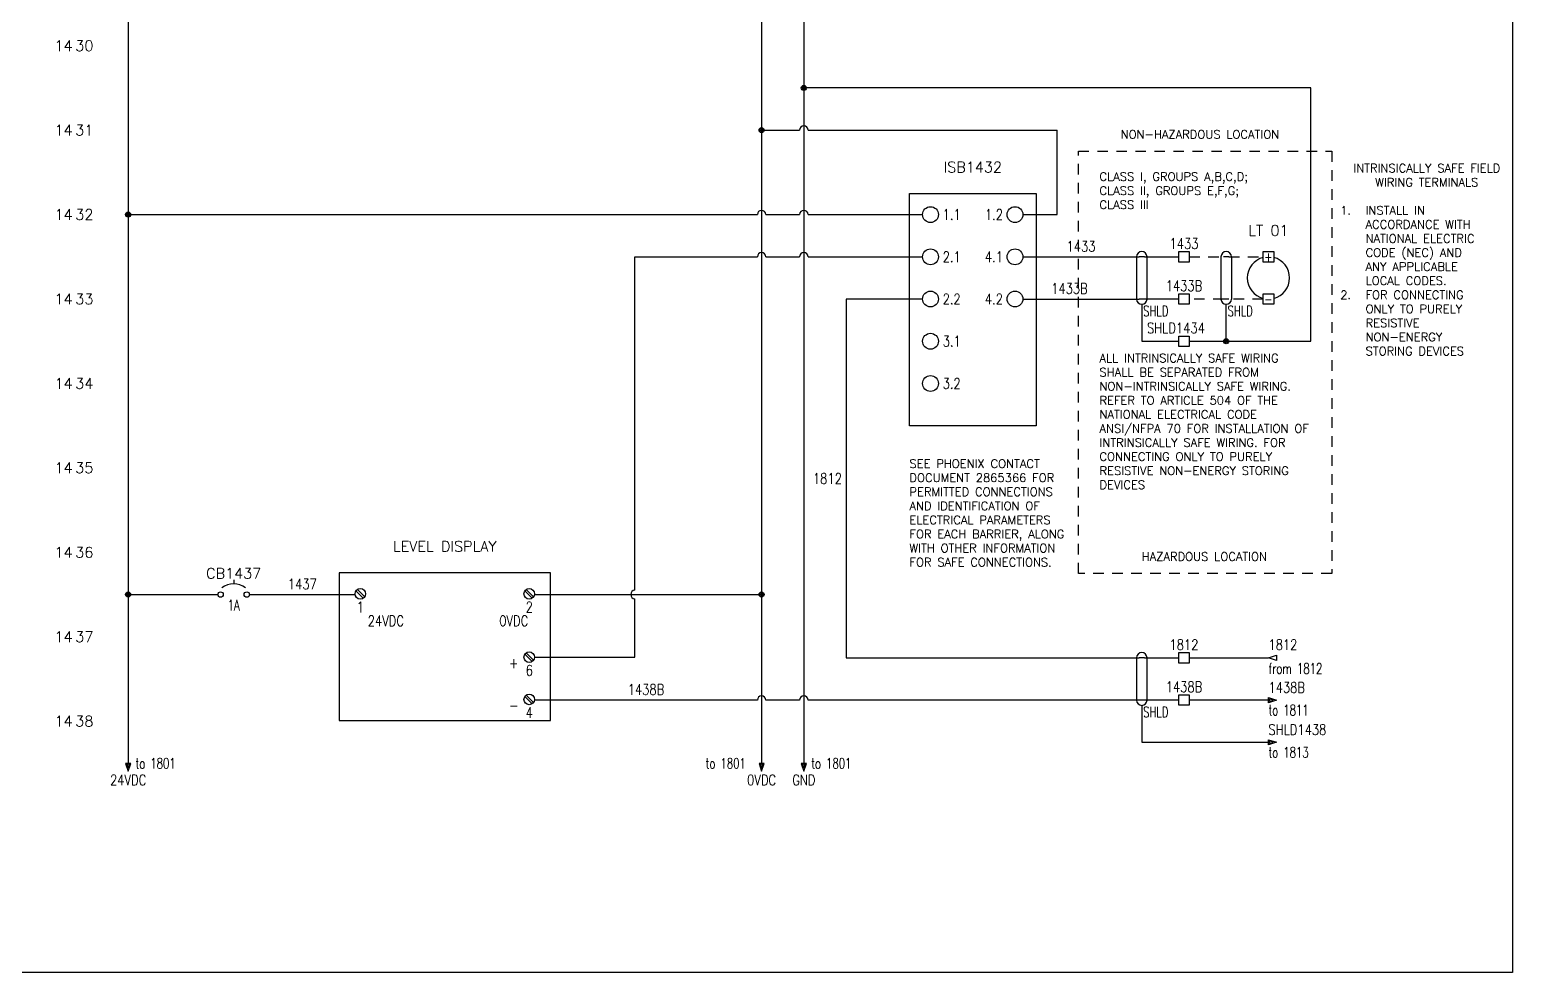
# Model space of a CAD drawing. Header units: inches. Extents: x 0 to 33.9, y 0 to 22.6.
# Drawn here: x 16.33 to 33.89, y 0.02 to 11.19 of the extents above; entities that cross this region are included whole.
import ezdxf
from ezdxf.enums import TextEntityAlignment as Align

# ---------------------------------------------------------------- set-up
doc = ezdxf.new("R2010")
doc.units = ezdxf.units.IN
doc.header["$MEASUREMENT"] = 0
doc.linetypes.add('HIDDEN2', pattern=[0.1875, 0.125, -0.0625])
for name, color, linetype in [('LINK', 9, 'Continuous'), ('MISC', 7, 'Continuous'), ('SYMS', 7, 'Continuous'), ('TAGFIXED', 7, 'Continuous'), ('TAGS', 150, 'Continuous'), ('TERMS', 123, 'Continuous'), ('WIRENO', 72, 'Continuous'), ('WIREREF', 52, 'Continuous'), ('WIREREF_DEST', 52, 'Continuous'), ('WIRES', 7, 'Continuous'), ('XREF', 7, 'Continuous')]:
    doc.layers.add(name, color=color, linetype=linetype)
doc.layers.add('VIEWPORTS', color=10, linetype='Continuous', plot=False)
doc.styles.get("Standard").update_dxf_attribs({"font": 'romans.shx'})
doc.styles.add('WD', font='romans.shx')

# ---------------------------------------------------------------- blocks, each defined once
blk = doc.blocks.new('HT0W01')
for p, q in [((-0.062, 0.062), (0.062, 0.062)), ((-0.062, -0.062), (-0.062, 0.062)), ((0.062, 0.062), (0.062, -0.062)), ((0.062, -0.062), (-0.062, -0.062))]:
    blk.add_line(p, q)
at = {"style": 'WD'}
for tag, p, width in [('INST', (0.062, 0.42), 0.7), ('LOC', (0.062, 0.25), 0.7), ('DESC1', (0.05, -0.385), 0.8)]:
    blk.add_attdef(tag, p, '', height=0.125, dxfattribs=dict(at, width=width))
at = {"linetype": 'Continuous', "style": 'WD', "width": 0.8, "flags": 8}
blk.add_attdef('WIRENO', text='', height=0.125, dxfattribs=at).set_placement((0, 0.094), align=Align.CENTER)
at = {"style": 'WD', "flags": 1}
for tag, p, height in [('X4TERM01', (-0.062, 0), 0.0125), ('X4TERMDESC01', (-0.055, -0.023), 0.025), ('X2TERMDESC01', (-0.006, 0.029), 0.025), ('STRIPSEQ', (0, 0), 0.00125), ('X2TERM01', (0, 0.062), 0.0125), ('X1TERMDESC01', (0.039, 0.007), 0.025), ('X1TERM01', (0.062, 0), 0.0125), ('LINKTERM', (0, -0.002), 0.00125), ('X8TERM01', (0, -0.062), 0.0125), ('X8TERMDESC01', (0, -0.054), 0.025)]:
    blk.add_attdef(tag, p, '', height=height, dxfattribs=at)
at = {"linetype": 'Continuous', "style": 'WD'}
for tag, p, height, width, flags in [('TAGSTRIP', (0.05, -0.229), 0.125, 0.9, 8), ('CAT', (0.213, -0.406), 0.109, 0.8, 1), ('DESC2', (0.05, -0.541), 0.125, 0.8, 8), ('DESC3', (0.05, -0.698), 0.125, 0.8, 8)]:
    blk.add_attdef(tag, p, '', height=height, dxfattribs=dict(at, width=width, flags=flags))
at = {"linetype": 'Continuous', "style": 'WD', "width": 0.8, "flags": 1}
blk.add_attdef('MFG', text='', height=0.109, dxfattribs=at).set_placement((0.088, -0.406), align=Align.RIGHT)
at = {"style": 'WD', "width": 0.7, "flags": 1}
blk.add_attdef('ASSYCODE', (0.062, -0.281), '', height=0.01, dxfattribs=at)
blk = doc.blocks.new('HT1001')
for p, q in [((-0.062, 0.062), (0.062, 0.062)), ((-0.062, -0.062), (-0.062, 0.062)), ((0.062, 0.062), (0.062, -0.062)), ((0.062, -0.062), (-0.062, -0.062))]:
    blk.add_line(p, q)
at = {"style": 'WD'}
for tag, p, width in [('INST', (0.062, 0.42), 0.7), ('LOC', (0.062, 0.25), 0.7), ('DESC1', (0.05, -0.385), 0.8)]:
    blk.add_attdef(tag, p, '', height=0.125, dxfattribs=dict(at, width=width))
at = {"linetype": 'Continuous', "style": 'WD'}
for tag, p, height, width, flags in [('TERM01', (0.062, 0.094), 0.125, 0.8, 8), ('TAGSTRIP', (0.05, -0.229), 0.125, 0.9, 8), ('CAT', (0.213, -0.406), 0.109, 0.8, 1), ('DESC2', (0.05, -0.541), 0.125, 0.8, 8), ('DESC3', (0.05, -0.698), 0.125, 0.8, 8)]:
    blk.add_attdef(tag, p, '', height=height, dxfattribs=dict(at, width=width, flags=flags))
at = {"style": 'WD', "flags": 1}
for tag, p, height in [('X4TERM01', (-0.062, 0), 0.0125), ('X4TERMDESC01', (-0.055, -0.023), 0.025), ('X2TERMDESC01', (-0.006, 0.029), 0.025), ('STRIPSEQ', (0, 0), 0.00125), ('X2TERM01', (0, 0.062), 0.0125), ('X2PIN01', (0.033, 0.084), 0.0125), ('X1TERMDESC01', (0.039, 0.007), 0.025), ('X1TERM01', (0.062, 0), 0.0125), ('X1PIN01', (0.087, 0.016), 0.0125), ('X4PIN01', (-0.114, -0.038), 0.0125), ('LINKTERM', (0, -0.002), 0.00125), ('X8TERM01', (0, -0.062), 0.0125), ('X8TERMDESC01', (0, -0.054), 0.025), ('X8PIN01', (0.026, -0.096), 0.0125)]:
    blk.add_attdef(tag, p, '', height=height, dxfattribs=at)
at = {"linetype": 'Continuous', "style": 'WD', "width": 0.8, "flags": 1}
blk.add_attdef('MFG', text='', height=0.109, dxfattribs=at).set_placement((0.088, -0.406), align=Align.RIGHT)
at = {"style": 'WD', "width": 0.7, "flags": 1}
blk.add_attdef('ASSYCODE', (0.062, -0.281), '', height=0.01, dxfattribs=at)
blk = doc.blocks.new('HW01_1')
blk.add_line((0.031, 0), (-0.031, 0))
blk.add_arc((0, 0), 0.0625, 360, 180)
at = {"style": 'WD', "width": 0.7, "flags": 1}
for tag, p in [('INST', (0, 0.396)), ('LOC', (0, 0.227))]:
    blk.add_attdef(tag, text='', height=0.125, dxfattribs=at).set_placement(p, align=Align.CENTER)
at = {"style": 'WD', "width": 0.8}
blk.add_attdef('TAG1', text='', height=0.125, dxfattribs=at).set_placement((-0.031, 0.062), align=Align.RIGHT)
at = {"style": 'WD', "width": 0.7, "flags": 1}
for tag, p in [('X2TERMDESC02', (0.016, 0.109)), ('XREF', (0.078, -0.3)), ('DESC1', (0.078, -0.459)), ('DESC2', (0.078, -0.621))]:
    blk.add_attdef(tag, p, '', height=0.125, dxfattribs=at)
at = {"style": 'WD', "width": 0.8}
blk.add_attdef('RATING1', (0.094, 0.062), '', height=0.125, dxfattribs=at)
at = {"style": 'WD'}
for tag, p in [('X8LINKL', (-0.062, 0)), ('X8LINKR', (0.062, 0))]:
    blk.add_attdef(tag, p, '', height=0.01, dxfattribs=at)
at = {"style": 'WD', "flags": 1}
for tag, p, height in [('X4TERM01', (-0.031, 0), 0.0125), ('X2TERM02', (0, 0.062), 0.0125), ('X1TERM01', (0.031, 0), 0.0125), ('WD_NOTJUMPERED', (0.097, 0.062), 0.01)]:
    blk.add_attdef(tag, p, '', height=height, dxfattribs=at)
at = {"linetype": 'Continuous', "style": 'WD', "flags": 9}
blk.add_attdef('ASSYCODE', text='', height=0.01, dxfattribs=at).set_placement((0.029, 0.042), align=Align.CENTER)
at = {"style": 'WD', "flags": 9}
blk.add_attdef('FAMILY', text='', height=0.01, dxfattribs=at).set_placement((0.023, 0.118), align=Align.CENTER)
at = {"style": 'WD', "width": 0.8, "flags": 1}
blk.add_attdef('MFG', text='', height=0.0938, dxfattribs=at).set_placement((-0.125, -0.031), align=Align.TOP_RIGHT)
blk.add_attdef('CAT', text='', height=0.0938, dxfattribs=at).set_placement((0.031, -0.031), align=Align.TOP_LEFT)
blk = doc.blocks.new('HW02_1')
blk.add_line((0.031, 0), (-0.031, 0))
blk.add_arc((0, 0), 0.0625, 180, 0)
at = {"style": 'WD', "width": 0.7, "flags": 1}
for tag, p in [('INST', (0, 0.349)), ('LOC', (0, 0.18))]:
    blk.add_attdef(tag, text='', height=0.125, dxfattribs=at).set_placement(p, align=Align.CENTER)
at = {"style": 'WD', "width": 0.8}
blk.add_attdef('TAG2', text='', height=0.125, dxfattribs=at).set_placement((-0.031, 0.031), align=Align.RIGHT)
at = {"style": 'WD'}
for tag, p in [('X2LINKL', (-0.063, 0)), ('X2LINKR', (0.062, 0))]:
    blk.add_attdef(tag, p, '', height=0.01, dxfattribs=at)
at = {"style": 'WD', "flags": 1}
for tag, p, height in [('X4TERM01', (-0.031, 0), 0.0125), ('X1TERM01', (0.031, 0), 0.0125), ('X8TERM02', (0, -0.063), 0.0125), ('WD_NOTJUMPERED', (0.097, -0.063), 0.01)]:
    blk.add_attdef(tag, p, '', height=height, dxfattribs=at)
at = {"style": 'WD', "flags": 9}
blk.add_attdef('FAMILY', text='', height=0.01, dxfattribs=at).set_placement((0.023, 0.118), align=Align.CENTER)
at = {"style": 'WD'}
for tag, p, width in [('RATING1', (0.094, 0.031), 0.8), ('X8TERMDESC02', (0.016, -0.204), 0.7)]:
    blk.add_attdef(tag, p, '', height=0.125, dxfattribs=dict(at, width=width))
at = {"style": 'WD', "width": 0.7, "flags": 1}
for tag, p in [('XREF', (0.016, -0.363)), ('DESC1', (0.016, -0.521)), ('DESC2', (0.016, -0.684))]:
    blk.add_attdef(tag, p, '', height=0.125, dxfattribs=at)
blk = doc.blocks.new('HDV1_2_WIRE_ANALOG_IN')
for p, q in [((-0.062, 0.063), (0.063, 0.063)), ((-0.062, -0.062), (-0.062, 0.063)), ((0.063, 0.063), (0.063, -0.062)), ((0.063, -0.062), (-0.062, -0.062)), ((-0.062, -0.437), (0.063, -0.437)), ((-0.062, -0.562), (-0.062, -0.437)), ((0.063, -0.437), (0.063, -0.562)), ((0.063, -0.562), (-0.062, -0.562))]:
    blk.add_line(p, q)
for start, end in [(104.4775, 255.5225), (284.4775, 75.5225)]:
    blk.add_arc((0, -0.25), 0.25, start, end)
at = {"style": 'WD'}
blk.add_attdef('TAG1', text='', height=0.125, dxfattribs=at).set_placement((0, 0.25), align=Align.CENTER)
at = {"style": 'WD', "flags": 9}
for tag, p in [('MFG', (0, 0.25)), ('ASSYCODE', (-0.25, -0.25)), ('CAT', (0, -0.25))]:
    blk.add_attdef(tag, text='', height=0.01, dxfattribs=at).set_placement(p, align=Align.CENTER)
at = {"style": 'WD', "width": 0.8}
for tag, p in [('TERM01', (0, 0)), ('X4TERMDESC01', (0.265, -0.143)), ('TERM02', (0, -0.5)), ('X4TERMDESC02', (0.278, -0.643))]:
    blk.add_attdef(tag, text='', height=0.11, dxfattribs=at).set_placement(p, align=Align.MIDDLE)
at = {"style": 'WD'}
for tag, p, flags in [('X4TERM01', (-0.062, 0), 1), ('FAMILY', (0.25, -0.25), 9), ('X4TERM02', (-0.062, -0.5), 1)]:
    blk.add_attdef(tag, p, '', height=0.01, dxfattribs=dict(at, flags=flags))
at = {"style": 'WD', "width": 0.7}
for tag, p in [('DESC1', (1.25, 0)), ('DESC2', (1.25, -0.25)), ('DESC3', (1.25, -0.5)), ('XREF', (1.25, -0.75)), ('INST', (0, -1)), ('LOC', (0, -1.25))]:
    blk.add_attdef(tag, text='', height=0.125, dxfattribs=at).set_placement(p, align=Align.CENTER)
blk = doc.blocks.new('HDV1_REPEATER_PS')
for centre in [(0, 0), (1, 0), (0, -0.5), (1, -0.5), (0, -1), (1, -1), (0, -1.5), (0, -2)]:
    blk.add_circle(centre, 0.0938)
at = {"layer": 'SYMS'}
blk.add_lwpolyline([(-0.25, 0.25), (1.25, 0.25), (1.25, -2.5), (-0.25, -2.5)], close=True, dxfattribs=at)
at = {"style": 'WD', "width": 0.7}
for tag, p in [('DESC1', (0.5, 1.25)), ('DESC2', (0.5, 1)), ('DESC3', (0.5, 0.75)), ('INST', (0.5, -2.5)), ('LOC', (0.5, -2.75)), ('XREF', (0.5, -3))]:
    blk.add_attdef(tag, text='', height=0.125, dxfattribs=at).set_placement(p, align=Align.CENTER)
at = {"style": 'WD'}
blk.add_attdef('TAG1', text='', height=0.125, dxfattribs=at).set_placement((0.5, 0.5), align=Align.CENTER)
for tag, p, flags in [('X4TERM01', (-0.094, 0), 1), ('X1TERM02', (1.094, 0), 1), ('FAMILY', (0.5, -0.25), 9), ('X4TERM03', (-0.094, -0.5), 1), ('X1TERM07', (1.094, -0.5), 1), ('X4TERM04', (-0.094, -1), 1), ('X1TERM08', (1.094, -1), 1), ('X4TERM05', (-0.094, -1.5), 1), ('X4TERM06', (-0.094, -2), 1)]:
    blk.add_attdef(tag, p, '', height=0.01, dxfattribs=dict(at, flags=flags))
at = {"style": 'WD', "flags": 9}
for tag, p in [('MFG', (0, 0)), ('CAT', (0.5, 0)), ('ASSYCODE', (1, 0))]:
    blk.add_attdef(tag, text='', height=0.01, dxfattribs=at).set_placement(p, align=Align.CENTER)
at = {"style": 'WD', "width": 0.8}
for tag, p in [('TERM01', (0.25, 0)), ('TERM02', (0.75, 0)), ('X4TERMDESC01', (0.301, -0.163)), ('X1TERMDESC02', (1.315, -0.163)), ('TERM03', (0.25, -0.5)), ('TERM07', (0.75, -0.5)), ('X4TERMDESC03', (0.315, -0.663)), ('X1TERMDESC07', (1.315, -0.663)), ('TERM04', (0.25, -1)), ('TERM08', (0.75, -1)), ('X4TERMDESC04', (0.318, -1.163)), ('X1TERMDESC08', (1.315, -1.163)), ('TERM05', (0.25, -1.5)), ('X4TERMDESC05', (0.315, -1.663)), ('X4TERMDESC06', (0.315, -2.163)), ('TERM06', (0.25, -2))]:
    blk.add_attdef(tag, text='', height=0.125, dxfattribs=at).set_placement(p, align=Align.MIDDLE)
blk = doc.blocks.new('WDDOT')
for radius in [0.03, 0.0187, 0.00929]:
    blk.add_circle((0, 0), radius)
blk = doc.blocks.new('HDV1_LEVEL_DISPLAY')
for p, q in [((-0.052, 0.035), (0.035, -0.052)), ((-0.035, 0.052), (0.052, -0.035)), ((1.948, 0.035), (2.035, -0.052)), ((1.965, 0.052), (2.052, -0.035)), ((1.965, -0.698), (2.052, -0.785)), ((1.948, -0.715), (2.035, -0.802)), ((1.948, -1.215), (2.035, -1.302)), ((1.965, -1.198), (2.052, -1.285))]:
    blk.add_line(p, q)
blk.add_lwpolyline([(-0.25, -1.5), (2.25, -1.5), (2.25, 0.25), (-0.25, 0.25)], close=True)
for centre in [(0, 0), (2, 0), (2, -0.75), (2, -1.25)]:
    blk.add_circle(centre, 0.0625)
at = {"style": 'WD'}
blk.add_attdef('TAG1', text='', height=0.125, dxfattribs=at).set_placement((1, 0.5), align=Align.CENTER)
for tag, p, flags in [('X4TERM01', (-0.062, 0), 1), ('X1TERM02', (2.062, 0), 1), ('FAMILY', (0.955, -0.598), 9), ('X1TERM03', (2.062, -0.75), 1), ('X1TERM04', (2.062, -1.25), 1)]:
    blk.add_attdef(tag, p, '', height=0.01, dxfattribs=dict(at, flags=flags))
at = {"style": 'WD', "width": 0.7}
for tag, p in [('INST', (-0.75, -0.268)), ('LOC', (-0.75, -0.438)), ('XREF', (-0.75, -1.469)), ('DESC1', (1, -1.844)), ('DESC2', (1, -2)), ('DESC3', (1, -2.148))]:
    blk.add_attdef(tag, text='', height=0.125, dxfattribs=at).set_placement(p, align=Align.CENTER)
at = {"style": 'WD', "width": 0.8}
for tag, p in [('TERM01', (0, -0.094)), ('TERM02', (2, -0.094)), ('X4TERMDESC01', (0.301, -0.256)), ('X1TERMDESC02', (1.815, -0.256)), ('X1TERMDESC03', (1.815, -0.756)), ('TERM03', (2, -0.844)), ('X1TERMDESC04', (1.818, -1.256)), ('TERM04', (2, -1.344))]:
    blk.add_attdef(tag, text='', height=0.125, dxfattribs=at).set_placement(p, align=Align.TOP_CENTER)
at = {"style": 'WD', "flags": 9}
for tag, p in [('ASSYCODE', (0.98, -0.679)), ('MFG', (0.978, -0.661)), ('CAT', (0.98, -0.642))]:
    blk.add_attdef(tag, text='', height=0.01, dxfattribs=at).set_placement(p, align=Align.CENTER)
blk = doc.blocks.new('HCB1')
blk.add_line((0, 0.173), (0, 0.126))
for centre in [(-0.155, 0), (0.155, 0)]:
    blk.add_circle(centre, 0.0322)
blk.add_arc((0, -0.109), 0.234, 53.1301, 126.8699)
at = {"style": 'WD', "width": 0.7}
for tag, p in [('INST', (0, 0.826)), ('LOC', (0, 0.656)), ('DESC1', (0, 0.5)), ('DESC2', (0, 0.344)), ('RATING1', (0, -0.188)), ('XREF', (0, -0.344))]:
    blk.add_attdef(tag, text='', height=0.125, dxfattribs=at).set_placement(p, align=Align.CENTER)
at = {"style": 'WD'}
blk.add_attdef('TAG1', text='', height=0.125, dxfattribs=at).set_placement((0, 0.188), align=Align.CENTER)
for tag, p in [('X2LINK', (0, 0.219)), ('X8LINK', (0, 0))]:
    blk.add_attdef(tag, p, '', height=0.01, dxfattribs=at)
for tag, p, height, flags in [('X4TERM01', (-0.188, 0), 0.0125, 1), ('X1TERM02', (0.188, 0), 0.0125, 1), ('FAMILY', (0.205, 0.152), 0.01, 9), ('CONTACT', (0.205, 0.133), 0.01, 9)]:
    blk.add_attdef(tag, p, '', height=height, dxfattribs=dict(at, flags=flags))
at = {"linetype": 'Continuous', "style": 'WD', "flags": 9}
for tag, p in [('ASSYCODE', (0.219, 0.062)), ('MFG', (0.228, 0.089)), ('CAT', (0.23, 0.108))]:
    blk.add_attdef(tag, text='', height=0.01, dxfattribs=at).set_placement(p, align=Align.CENTER)
at = {"linetype": 'Continuous', "style": 'WD', "flags": 8}
blk.add_attdef('TERM01', text='', height=0.125, dxfattribs=at).set_placement((-0.25, -0.031), align=Align.TOP_RIGHT)
blk.add_attdef('TERM02', text='', height=0.125, dxfattribs=at).set_placement((0.25, -0.031), align=Align.TOP_LEFT)
blk = doc.blocks.new('WD_WNH')
at = {"linetype": 'Continuous', "style": 'WD', "width": 0.8}
blk.add_attdef('WIRENO', text='', height=0.125, dxfattribs=at).set_placement((0, 0.062), align=Align.CENTER)
at = {"style": 'WD', "flags": 1}
for tag, p in [('W01USER', (0, 0.078)), ('W02USER', (0, 0.07)), ('W03USER', (0, 0.062)), ('W04USER', (0, 0.055)), ('W05USER', (0, 0.047)), ('W06USER', (0, 0.039)), ('W07USER', (0, 0.031)), ('W08USER', (0, 0.023)), ('W09USER', (0, 0.016)), ('W10USER', (0, 0.008))]:
    blk.add_attdef(tag, text='', height=0.005, dxfattribs=at).set_placement(p, align=Align.CENTER)
blk = doc.blocks.new('HA1S4')
for points in [[(0, 0), (-0.031, 0), (0, -0.094), (0.031, 0), (0, 0)], [(0.016, -0.011), (-0.016, -0.011), (0, -0.058), (0.016, -0.011)]]:
    blk.add_lwpolyline(points)
at = {"style": 'WD', "width": 0.7}
for tag, p in [('DESC1', (0.088, 0.113)), ('XREF', (0.088, -0.062))]:
    blk.add_attdef(tag, p, '', height=0.125, dxfattribs=at)
at = {"style": 'WD', "flags": 1}
for tag, p in [('X2TERM01', (0, 0)), ('SIGCODE', (0.035, -0.083))]:
    blk.add_attdef(tag, p, '', height=0.01, dxfattribs=at)
at = {"style": 'WD', "width": 0.8, "flags": 8}
blk.add_attdef('WIRENO', text='', height=0.125, dxfattribs=at).set_placement((0, -0.259), align=Align.CENTER)
blk = doc.blocks.new('HA1S1')
for points in [[(0, 0), (0, 0.031), (0.094, 0), (0, -0.031), (0, 0)], [(0.011, 0.016), (0.011, -0.016), (0.058, 0), (0.011, 0.016)]]:
    blk.add_lwpolyline(points)
at = {"style": 'WD', "width": 0.8, "flags": 8}
blk.add_attdef('WIRENO', (0, 0.087), '', height=0.125, dxfattribs=at)
at = {"style": 'WD', "flags": 1}
for tag, p in [('SIGCODE', (-0.02, 0.047)), ('X4TERM01', (0, 0))]:
    blk.add_attdef(tag, p, '', height=0.01, dxfattribs=at)
at = {"style": 'WD', "width": 0.7}
for tag, p in [('XREF', (0, -0.181)), ('DESC1', (0, -0.356))]:
    blk.add_attdef(tag, p, '', height=0.125, dxfattribs=at)
blk = doc.blocks.new('WD_WNV')
at = {"linetype": 'Continuous', "style": 'WD', "width": 0.8}
blk.add_attdef('WIRENO', text='', height=0.125, dxfattribs=at).set_placement((-0.05, 0), align=Align.MIDDLE_RIGHT)
at = {"style": 'WD', "flags": 1}
for tag, p in [('W01USER', (-0.062, 0.094)), ('W02USER', (-0.062, 0.086)), ('W03USER', (-0.062, 0.078)), ('W04USER', (-0.062, 0.07)), ('W05USER', (-0.062, 0.062)), ('W06USER', (-0.062, 0.055)), ('W07USER', (-0.062, 0.047)), ('W08USER', (-0.062, 0.039)), ('W09USER', (-0.062, 0.031)), ('W10USER', (-0.062, 0.023))]:
    blk.add_attdef(tag, text='', height=0.005, dxfattribs=at).set_placement(p, align=Align.CENTER)
blk = doc.blocks.new('HA1D1')
blk.add_lwpolyline([(0.094, 0), (0.094, -0.031), (0, 0), (0.094, 0.031), (0.094, 0)])
at = {"style": 'WD', "width": 0.8, "flags": 8}
blk.add_attdef('WIRENO', (0, 0.094), '', height=0.125, dxfattribs=at)
at = {"style": 'WD', "flags": 1}
for tag, p in [('SIGCODE', (-0.02, 0.047)), ('X4TERM01', (0, 0))]:
    blk.add_attdef(tag, p, '', height=0.01, dxfattribs=at)
at = {"style": 'WD', "width": 0.7}
for tag, p in [('XREF', (0, -0.188)), ('DESC1', (0, -0.375))]:
    blk.add_attdef(tag, p, '', height=0.125, dxfattribs=at)

msp = doc.modelspace()

# ---------------------------------------------------------------- linework, layer by layer
at = {"linetype": 'HIDDEN2'}
msp.add_lwpolyline([(28.75, 9.75), (31.75, 9.75), (31.75, 4.75), (28.75, 4.75)], close=True, dxfattribs=at)
at = {"layer": 'LINK'}
for points in [[(29.438, 8.5), (29.438, 8)], [(29.562, 8.5), (29.562, 8)], [(30.438, 8.5), (30.438, 8)], [(30.562, 8.5), (30.562, 8)], [(29.438, 3.75), (29.438, 3.25)], [(29.562, 3.75), (29.562, 3.25)]]:
    msp.add_lwpolyline(points, dxfattribs=at)
at = {"layer": 'VIEWPORTS'}
msp.add_lwpolyline([(0.025, 22.562), (33.888, 22.562), (33.888, 0.025), (0.025, 0.025)], close=True, dxfattribs=at)
at = {"layer": 'WIRES'}
for p, q in [((17.5, 21.5), (17.5, 2.5)), ((25, 21.5), (25, 2.5)), ((25.5, 21.5), (25.5, 2.5)), ((31.5, 10.5), (25.5, 10.5)), ((31.5, 7.5), (31.5, 10.5)), ((25, 10), (25.45, 10)), ((25.55, 10), (28.5, 10)), ((28.5, 9), (28.5, 10)), ((17.5, 9), (24.95, 9)), ((25.05, 9), (25.45, 9)), ((25.55, 9), (26.906, 9)), ((28.094, 9), (28.5, 9)), ((23.5, 4.55), (23.5, 8.5)), ((23.5, 8.5), (24.95, 8.5)), ((25.05, 8.5), (25.45, 8.5)), ((25.55, 8.5), (26.906, 8.5)), ((28.094, 8.5), (29.469, 8.5)), ((29.531, 8.5), (29.938, 8.5)), ((26.906, 8), (26, 8)), ((26, 8), (26, 3.75)), ((28.094, 8), (29.469, 8)), ((29.5, 7.937), (29.5, 7.5)), ((29.938, 8), (29.531, 8)), ((30.5, 7.5), (30.5, 7.937)), ((29.5, 7.5), (29.938, 7.5)), ((30.062, 7.5), (30.5, 7.5)), ((30.5, 7.5), (31.5, 7.5)), ((17.5, 4.5), (18.562, 4.5)), ((18.938, 4.5), (20.187, 4.5)), ((22.312, 4.5), (25, 4.5)), ((23.5, 3.758), (23.5, 4.45)), ((22.312, 3.758), (23.5, 3.758)), ((26, 3.75), (29.469, 3.75)), ((29.531, 3.75), (29.938, 3.75)), ((30.062, 3.75), (31, 3.75)), ((24.95, 3.25), (22.312, 3.25)), ((25.45, 3.25), (25.05, 3.25)), ((29.469, 3.25), (25.55, 3.25)), ((29.5, 3.187), (29.5, 2.75)), ((29.938, 3.25), (29.531, 3.25)), ((31, 3.25), (30.062, 3.25)), ((29.5, 2.75), (31, 2.75))]:
    msp.add_line(p, q, dxfattribs=at)
at = {"layer": 'WIRES', "linetype": 'HIDDEN2'}
for p, q in [((30.062, 8.5), (30.469, 8.5)), ((30.531, 8.5), (30.938, 8.5)), ((30.469, 8), (30.062, 8)), ((30.938, 8), (30.531, 8))]:
    msp.add_line(p, q, dxfattribs=at)
at = {"layer": 'WIRES'}
for centre, start, end in [((25.5, 10), 0, 180), ((25, 9), 0, 180), ((25.5, 9), 0, 180), ((25, 8.5), 0, 180), ((25.5, 8.5), 0, 180), ((23.5, 4.5), 90, 270), ((25, 3.25), 0, 180), ((25.5, 3.25), 0, 180)]:
    msp.add_arc(centre, 0.05, start, end, dxfattribs=at)

# ---------------------------------------------------------------- block references
at = {"layer": 'SYMS'}
for name, p in [('WDDOT', (25.5, 10.5)), ('WDDOT', (25, 10)), ('WDDOT', (17.5, 9)), ('HW01_1', (29.5, 8.5)), ('HW01_1', (30.5, 8.5)), ('WDDOT', (30.5, 7.5)), ('WDDOT', (17.5, 4.5)), ('WDDOT', (25, 4.5)), ('HW01_1', (29.5, 3.75))]:
    msp.add_blockref(name, p, dxfattribs=at)
ref = msp.add_blockref('HDV1_REPEATER_PS', (27, 9), dxfattribs=at)
ref.add_attrib('TAG1', 'ISB1432', dxfattribs={"layer": 'TAGS', "height": 0.125, "style": 'WD'}).set_placement((27.5, 9.5), align=Align.CENTER)
ref.add_attrib('TERM01', '1.1', dxfattribs={"layer": 'TERMS', "height": 0.125, "style": 'WD', "width": 0.8}).set_placement((27.25, 9), align=Align.MIDDLE)
ref.add_attrib('TERM02', '1.2', dxfattribs={"layer": 'TERMS', "height": 0.125, "style": 'WD', "width": 0.8}).set_placement((27.75, 9), align=Align.MIDDLE)
ref.add_attrib('TERM03', '2.1', dxfattribs={"layer": 'TERMS', "height": 0.125, "style": 'WD', "width": 0.8}).set_placement((27.25, 8.5), align=Align.MIDDLE)
ref.add_attrib('TERM04', '2.2', dxfattribs={"layer": 'TERMS', "height": 0.125, "style": 'WD', "width": 0.8}).set_placement((27.25, 8), align=Align.MIDDLE)
ref.add_attrib('TERM05', '3.1', dxfattribs={"layer": 'TERMS', "height": 0.125, "style": 'WD', "width": 0.8}).set_placement((27.25, 7.5), align=Align.MIDDLE)
ref.add_attrib('TERM06', '3.2', dxfattribs={"layer": 'TERMS', "height": 0.125, "style": 'WD', "width": 0.8}).set_placement((27.25, 7), align=Align.MIDDLE)
ref.add_attrib('TERM07', '4.1', dxfattribs={"layer": 'TERMS', "height": 0.125, "style": 'WD', "width": 0.8}).set_placement((27.75, 8.5), align=Align.MIDDLE)
ref.add_attrib('TERM08', '4.2', dxfattribs={"layer": 'TERMS', "height": 0.125, "style": 'WD', "width": 0.8}).set_placement((27.75, 8), align=Align.MIDDLE)
ref = msp.add_blockref('HDV1_2_WIRE_ANALOG_IN', (31, 8.5), dxfattribs=at)
ref.add_attrib('TERM01', '+', dxfattribs={"layer": 'TERMS', "height": 0.11, "style": 'WD', "width": 0.8}).set_placement((31, 8.5), align=Align.MIDDLE)
ref.add_attrib('TERM02', '-', dxfattribs={"layer": 'TERMS', "height": 0.11, "style": 'WD', "width": 0.8}).set_placement((31, 8), align=Align.MIDDLE)
ref.add_attrib('TAG1F', 'LT 01', dxfattribs={"layer": 'TAGFIXED', "height": 0.125, "style": 'WD'}).set_placement((31, 8.75), align=Align.CENTER)
ref = msp.add_blockref('HT0W01', (30, 8.5), dxfattribs=at)
ref.add_attrib('WIRENO', '1433', dxfattribs={"layer": 'WIREREF', "linetype": 'Continuous', "height": 0.125, "style": 'WD', "width": 0.8, "flags": 8}).set_placement((30, 8.594), align=Align.CENTER)
ref = msp.add_blockref('HT0W01', (30, 8), dxfattribs=at)
ref.add_attrib('WIRENO', '1433B', dxfattribs={"layer": 'WIREREF', "linetype": 'Continuous', "height": 0.125, "style": 'WD', "width": 0.8, "flags": 8}).set_placement((30, 8.094), align=Align.CENTER)
ref = msp.add_blockref('HW02_1', (29.5, 8), dxfattribs=at)
ref.add_attrib('X8TERMDESC02', 'SHLD', (29.516, 7.796), dxfattribs={"layer": 'MISC', "height": 0.125, "style": 'WD', "width": 0.7})
ref = msp.add_blockref('HW02_1', (30.5, 8), dxfattribs=at)
ref.add_attrib('X8TERMDESC02', 'SHLD', (30.516, 7.796), dxfattribs={"layer": 'MISC', "height": 0.125, "style": 'WD', "width": 0.7})
ref = msp.add_blockref('HT1001', (30, 7.5), dxfattribs=at)
ref.add_attrib('TERM01', 'SHLD1434', (29.562, 7.594), dxfattribs={"layer": 'TERMS', "linetype": 'Continuous', "height": 0.125, "style": 'WD', "width": 0.8, "flags": 8})
ref = msp.add_blockref('HDV1_LEVEL_DISPLAY', (20.249, 4.508), dxfattribs=at)
ref.add_attrib('TERM01', '1', dxfattribs={"layer": 'TERMS', "height": 0.125, "style": 'WD', "width": 0.8}).set_placement((20.249, 4.414), align=Align.TOP_CENTER)
ref.add_attrib('X4TERMDESC01', '24VDC', dxfattribs={"layer": 'MISC', "height": 0.125, "style": 'WD', "width": 0.8}).set_placement((20.551, 4.251), align=Align.TOP_CENTER)
ref.add_attrib('TERM02', '2', dxfattribs={"layer": 'TERMS', "height": 0.125, "style": 'WD', "width": 0.8}).set_placement((22.249, 4.414), align=Align.TOP_CENTER)
ref.add_attrib('X1TERMDESC02', '0VDC', dxfattribs={"layer": 'MISC', "height": 0.125, "style": 'WD', "width": 0.8}).set_placement((22.065, 4.251), align=Align.TOP_CENTER)
ref.add_attrib('TERM03', '6', dxfattribs={"layer": 'TERMS', "height": 0.125, "style": 'WD', "width": 0.8}).set_placement((22.249, 3.664), align=Align.TOP_CENTER)
ref.add_attrib('X1TERMDESC03', '+', dxfattribs={"layer": 'MISC', "height": 0.125, "style": 'WD', "width": 0.8}).set_placement((22.065, 3.751), align=Align.TOP_CENTER)
ref.add_attrib('TAG1F', 'LEVEL DISPLAY', dxfattribs={"layer": 'TAGFIXED', "height": 0.125, "style": 'WD'}).set_placement((21.249, 5.008), align=Align.CENTER)
ref.add_attrib('TERM04', '4', dxfattribs={"layer": 'TERMS', "height": 0.125, "style": 'WD', "width": 0.8}).set_placement((22.249, 3.164), align=Align.TOP_CENTER)
ref.add_attrib('X1TERMDESC04', '-', dxfattribs={"layer": 'MISC', "height": 0.125, "style": 'WD', "width": 0.8}).set_placement((22.067, 3.251), align=Align.TOP_CENTER)
ref = msp.add_blockref('HCB1', (18.75, 4.5), dxfattribs=at)
ref.add_attrib('RATING1', '1A', dxfattribs={"layer": 'MISC', "height": 0.125, "style": 'WD', "width": 0.7}).set_placement((18.75, 4.312), align=Align.CENTER)
ref.add_attrib('TAG1', 'CB1437', dxfattribs={"layer": 'TAGS', "height": 0.125, "style": 'WD'}).set_placement((18.75, 4.688), align=Align.CENTER)
ref = msp.add_blockref('HT0W01', (30, 3.75), dxfattribs=at)
ref.add_attrib('WIRENO', '1812', dxfattribs={"layer": 'WIREREF', "linetype": 'Continuous', "height": 0.125, "style": 'WD', "width": 0.8, "flags": 8}).set_placement((30, 3.844), align=Align.CENTER)
ref = msp.add_blockref('HA1D1', (31, 3.75), dxfattribs=at)
ref.add_attrib('WIRENO', '1812', (31, 3.844), dxfattribs={"layer": 'WIREREF_DEST', "height": 0.125, "style": 'WD', "width": 0.8, "flags": 8})
ref.add_attrib('XREF', 'from 1812', (31, 3.562), dxfattribs={"layer": 'XREF', "height": 0.125, "style": 'WD', "width": 0.7})
ref = msp.add_blockref('HT0W01', (30, 3.25), dxfattribs=at)
ref.add_attrib('WIRENO', '1438B', dxfattribs={"layer": 'WIREREF', "linetype": 'Continuous', "height": 0.125, "style": 'WD', "width": 0.8, "flags": 8}).set_placement((30, 3.344), align=Align.CENTER)
ref = msp.add_blockref('HA1S1', (31, 3.25), dxfattribs=at)
ref.add_attrib('WIRENO', '1438B', (31, 3.337), dxfattribs={"layer": 'WIREREF', "height": 0.125, "style": 'WD', "width": 0.8, "flags": 8})
ref.add_attrib('XREF', 'to 1811', (31, 3.069), dxfattribs={"layer": 'XREF', "height": 0.125, "style": 'WD', "width": 0.7})
ref = msp.add_blockref('HW02_1', (29.5, 3.25), dxfattribs=at)
ref.add_attrib('X8TERMDESC02', 'SHLD', (29.516, 3.046), dxfattribs={"layer": 'MISC', "height": 0.125, "style": 'WD', "width": 0.7})
ref = msp.add_blockref('HA1S1', (31, 2.75), dxfattribs=at)
ref.add_attrib('WIRENO', 'SHLD1438', (31, 2.837), dxfattribs={"layer": 'WIREREF', "height": 0.125, "style": 'WD', "width": 0.8, "flags": 8})
ref.add_attrib('XREF', 'to 1813', (31, 2.569), dxfattribs={"layer": 'XREF', "height": 0.125, "style": 'WD', "width": 0.7})
ref = msp.add_blockref('HA1S4', (17.5, 2.5), dxfattribs=at)
ref.add_attrib('WIRENO', '24VDC', dxfattribs={"layer": 'WIREREF', "height": 0.125, "style": 'WD', "width": 0.8, "flags": 8}).set_placement((17.5, 2.241), align=Align.CENTER)
ref.add_attrib('XREF', 'to 1801', (17.587, 2.438), dxfattribs={"layer": 'XREF', "height": 0.125, "style": 'WD', "width": 0.7})
ref = msp.add_blockref('HA1S4', (25, 2.5), dxfattribs=at)
ref.add_attrib('WIRENO', '0VDC', dxfattribs={"layer": 'WIREREF', "height": 0.125, "style": 'WD', "width": 0.8, "flags": 8}).set_placement((25, 2.241), align=Align.CENTER)
ref.add_attrib('XREF', 'to 1801', (24.337, 2.438), dxfattribs={"layer": 'XREF', "height": 0.125, "style": 'WD', "width": 0.7})
ref = msp.add_blockref('HA1S4', (25.5, 2.5), dxfattribs=at)
ref.add_attrib('WIRENO', 'GND', dxfattribs={"layer": 'WIREREF', "height": 0.125, "style": 'WD', "width": 0.8, "flags": 8}).set_placement((25.5, 2.241), align=Align.CENTER)
ref.add_attrib('XREF', 'to 1801', (25.587, 2.438), dxfattribs={"layer": 'XREF', "height": 0.125, "style": 'WD', "width": 0.7})
at = {"layer": 'WIRENO'}
ref = msp.add_blockref('WD_WNH', (28.781, 8.5), dxfattribs=at)
ref.add_attrib('WIRENO', '1433', dxfattribs={"linetype": 'Continuous', "height": 0.125, "style": 'WD', "width": 0.8}).set_placement((28.781, 8.562), align=Align.CENTER)
ref = msp.add_blockref('WD_WNH', (28.644, 8), dxfattribs=at)
ref.add_attrib('WIRENO', '1433B', dxfattribs={"linetype": 'Continuous', "height": 0.125, "style": 'WD', "width": 0.8}).set_placement((28.644, 8.062), align=Align.CENTER)
ref = msp.add_blockref('WD_WNV', (26, 5.875), dxfattribs=at)
ref.add_attrib('WIRENO', '1812', dxfattribs={"linetype": 'Continuous', "height": 0.125, "style": 'WD', "width": 0.8}).set_placement((25.95, 5.875), align=Align.MIDDLE_RIGHT)
ref = msp.add_blockref('WD_WNH', (19.562, 4.5), dxfattribs=at)
ref.add_attrib('WIRENO', '1437', dxfattribs={"linetype": 'Continuous', "height": 0.125, "style": 'WD', "width": 0.8}).set_placement((19.562, 4.562), align=Align.CENTER)
ref = msp.add_blockref('WD_WNH', (23.631, 3.25), dxfattribs=at)
ref.add_attrib('WIRENO', '1438B', dxfattribs={"linetype": 'Continuous', "height": 0.125, "style": 'WD', "width": 0.8}).set_placement((23.631, 3.312), align=Align.CENTER)

# ---------------------------------------------------------------- texts
at = {"style": 'WD'}
for p in [(16.844, 11), (16.844, 10), (16.844, 9), (16.844, 8), (16.844, 7), (16.844, 6), (16.844, 5), (16.844, 4), (16.844, 3)]:
    msp.add_text('14', height=0.125, dxfattribs=at).set_placement(p, align=Align.MIDDLE_RIGHT)
for s, p in [('30', (16.875, 11)), ('31', (16.875, 10)), ('32', (16.875, 9)), ('33', (16.875, 8)), ('34', (16.875, 7)), ('35', (16.875, 6)), ('36', (16.875, 5)), ('37', (16.875, 4)), ('38', (16.875, 3))]:
    msp.add_text(s, height=0.125, dxfattribs=at).set_placement(p, align=Align.MIDDLE_LEFT)
at = {"char_height": 0.1, "attachment_point": 1}
for s, width, heights, insert in [('NON-HAZARDOUS LOCATION ', 3.75, [0], (29.25, 10)), ('CLASS I, GROUPS A,B,C,D;\\PCLASS II, GROUPS E,F,G;\\PCLASS III', 3.75, [0], (29, 9.5)), ('\\pxqc;INTRINSICALLY SAFE FIELD\\PWIRING TERMINALS', 3.75, [0], (31, 9.6)), ('\\pxi-3,l4,ql,t4;1.^IINSTALL IN ACCORDANCE WITH NATIONAL ELECTRIC CODE (NEC) AND ANY APPLICABLE LOCAL CODES.\\P2.^IFOR CONNECTING ONLY TO PURELY RESISTIVE NON-ENERGY STORING DEVICES', 2, [2], (31.75, 9.1)), ('ALL INTRINSICALLY SAFE WIRING SHALL BE SEPARATED FROM NON-INTRINSICALLY SAFE WIRING. REFER TO ARTICLE 504 OF THE NATIONAL ELECTRICAL CODE ANSI/NFPA 70 FOR INSTALLATION OF INTRINSICALLY SAFE WIRING. FOR CONNECTING ONLY TO PURELY RESISTIVE NON-ENERGY STORING DEVICES', 2.75, [0], (29, 7.35)), ('SEE PHOENIX CONTACT DOCUMENT 2865366 FOR PERMITTED CONNECTIONS AND IDENTIFICATION OF ELECTRICAL PARAMETERS FOR EACH BARRIER, ALONG WITH OTHER INFORMATION FOR SAFE CONNECTIONS.', 2, [2], (26.75, 6.1)), ('HAZARDOUS LOCATION ', 3.75, [0], (29.5, 5))]:
    msp.add_mtext_dynamic_manual_height_columns(s, width=width, gutter_width=0.5, heights=heights, dxfattribs=dict(at, insert=insert))

doc.saveas('drawing.dxf')
